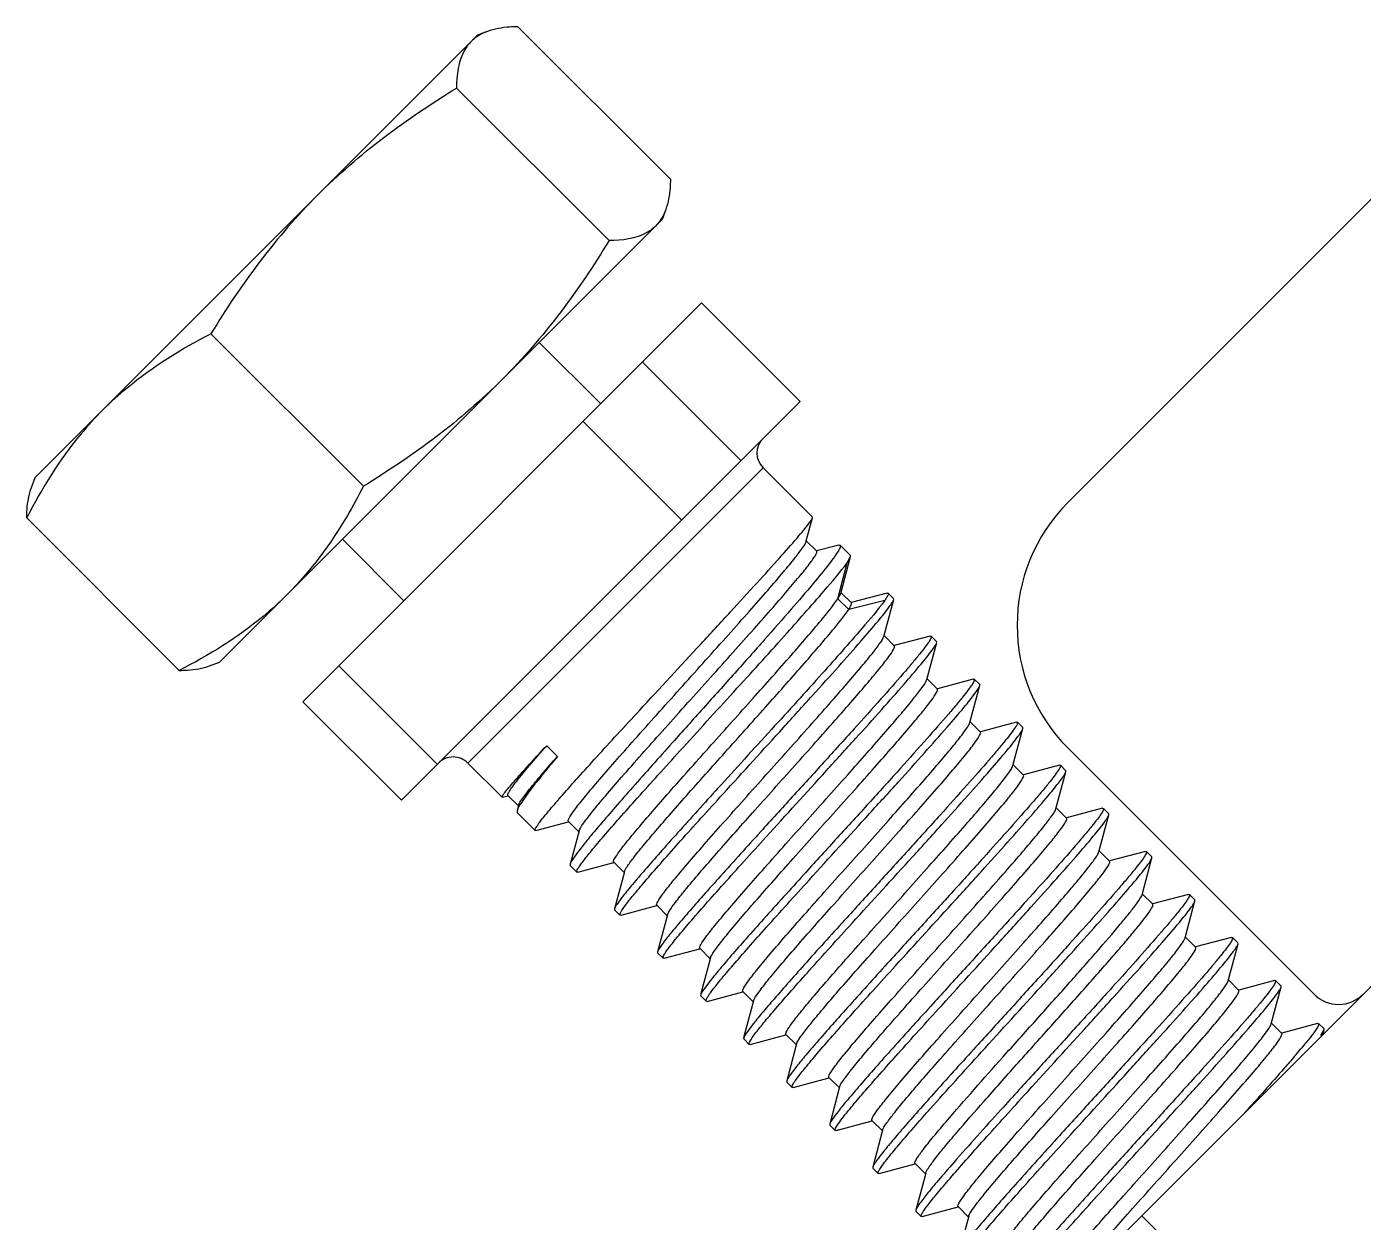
# Model space of a CAD drawing. Extents: x 4995099 to 5303443, y 4627657 to 4889583.
# Drawn here: x 5053941 to 5054544, y 4777285 to 4777825 of the extents above; entities that cross this region are included whole.
import ezdxf

# ---------------------------------------------------------------- set-up
doc = ezdxf.new("R2010")
doc.units = 0
doc.header["$LTSCALE"] = 1000
doc.header["$MEASUREMENT"] = 0
doc.layers.get('0').update_dxf_attribs({"color": 4, "linetype": 'CONTINUOUS'})

msp = doc.modelspace()

# ---------------------------------------------------------------- linework, layer by layer
at = {"linetype": 'Continuous'}
for p, q in [((5054144.46, 4777821.14), (5053944.58, 4777621.25)), ((5054144.46, 4777821.14), (5054149.01, 4777822.79)), ((5054162.6, 4777824.86), (5054231.46, 4777755.99)), ((5054134.9, 4777797.15), (5054203.76, 4777728.29)), ((5054556.18, 4777755.36), (5054411, 4777610.18)), ((5054277.72, 4777121.55), (5054908.31, 4777752.14)), ((5054229.4, 4777742.4), (5054227.75, 4777737.85)), ((5054227.74, 4777737.85), (5054027.86, 4777537.97)), ((5054065.57, 4777520.15), (5054245.56, 4777700.15)), ((5054245.56, 4777700.15), (5054289.98, 4777655.73)), ((5054024.03, 4777686.28), (5054092.89, 4777617.42)), ((5054172.22, 4777682.33), (5054199.98, 4777654.57)), ((5054218.91, 4777673.49), (5054263.33, 4777629.07)), ((5054109.99, 4777475.73), (5054289.98, 4777655.73)), ((5054192.02, 4777646.6), (5054236.43, 4777602.18)), ((5053944.58, 4777621.25), (5053942.92, 4777616.71)), ((5054140.02, 4777492.44), (5054273.27, 4777625.7)), ((5054295.57, 4777603.4), (5054273.27, 4777625.7)), ((5053940.86, 4777603.12), (5054009.72, 4777534.25)), ((5054292.81, 4777592.76), (5054295.59, 4777603.12)), ((5054295.59, 4777603.12), (5054295.57, 4777603.4)), ((5054083.39, 4777593.49), (5054111.15, 4777565.73)), ((5054292.7, 4777592.38), (5054292.81, 4777592.76)), ((5054297.52, 4777588.04), (5054292.81, 4777592.76)), ((5054307.47, 4777590.85), (5054297.48, 4777588.2)), ((5054307.47, 4777590.85), (5054308.17, 4777590.8)), ((5054312.81, 4777586.16), (5054308.17, 4777590.8)), ((5054308.36, 4777569.01), (5054312.84, 4777585.7)), ((5054311.2, 4777582.88), (5054312.84, 4777585.7)), ((5054312.84, 4777585.7), (5054312.81, 4777586.16)), ((5054307.09, 4777566.65), (5054311.2, 4777582.88)), ((5054307.09, 4777566.65), (5054308.36, 4777569.01)), ((5054311.95, 4777561.8), (5054307.09, 4777566.65)), ((5054313.18, 4777564.71), (5054308.47, 4777569.42)), ((5054329.34, 4777569.19), (5054313.13, 4777564.88)), ((5054327.79, 4777549.57), (5054332.27, 4777566.27)), ((5054329.34, 4777569.19), (5054329.81, 4777569.16)), ((5054332.24, 4777566.73), (5054329.81, 4777569.16)), ((5054332.27, 4777566.27), (5054332.24, 4777566.73)), ((5054328.21, 4777565.87), (5054311.95, 4777561.8)), ((5054327.72, 4777549.36), (5054327.79, 4777549.57)), ((5054332.61, 4777545.26), (5054327.9, 4777549.98)), ((5054348.78, 4777549.76), (5054332.56, 4777545.44)), ((5054348.78, 4777549.76), (5054349.25, 4777549.72)), ((5054351.67, 4777547.3), (5054349.25, 4777549.72)), ((5054347.22, 4777530.14), (5054351.7, 4777546.83)), ((5054351.7, 4777546.83), (5054351.67, 4777547.3)), ((5054023.32, 4777536.31), (5054027.86, 4777537.97)), ((5054081.8, 4777536.38), (5054126.21, 4777491.96)), ((5054347.01, 4777529.58), (5054347.22, 4777530.14)), ((5054352.04, 4777525.83), (5054347.33, 4777530.54)), ((5054368.22, 4777530.32), (5054351.99, 4777526.01)), ((5054368.22, 4777530.32), (5054368.68, 4777530.29)), ((5054371.1, 4777527.87), (5054368.68, 4777530.29)), ((5054366.65, 4777510.7), (5054371.14, 4777527.4)), ((5054371.14, 4777527.4), (5054371.1, 4777527.87)), ((5054065.57, 4777520.15), (5054109.99, 4777475.73)), ((5054371.47, 4777506.4), (5054366.76, 4777511.11)), ((5054387.65, 4777510.89), (5054371.43, 4777506.57)), ((5054386.09, 4777491.27), (5054390.57, 4777507.97)), ((5054387.65, 4777510.89), (5054388.11, 4777510.86)), ((5054390.54, 4777508.43), (5054388.11, 4777510.86)), ((5054390.57, 4777507.97), (5054390.54, 4777508.43)), ((5054175.61, 4777500.29), (5054180.47, 4777495.44)), ((5054411, 4777499.13), (5054522.05, 4777388.09)), ((5054155.45, 4777477.01), (5054140.02, 4777492.44)), ((5054390.91, 4777486.97), (5054386.2, 4777491.68)), ((5054407.08, 4777491.46), (5054390.86, 4777487.14)), ((5054405.52, 4777471.84), (5054410, 4777488.54)), ((5054407.08, 4777491.46), (5054407.55, 4777491.42)), ((5054409.97, 4777489), (5054407.55, 4777491.42)), ((5054410, 4777488.54), (5054409.97, 4777489)), ((5054155.64, 4777477), (5054155.45, 4777477.01)), ((5054155.64, 4777477), (5054158.13, 4777477.67)), ((5054158.09, 4777477.82), (5054162.82, 4777473.09)), ((5054162.91, 4777473.44), (5054162.27, 4777471)), ((5054162.27, 4777471), (5054162.33, 4777470.13)), ((5054170.41, 4777462.05), (5054162.33, 4777470.13)), ((5054410.34, 4777467.53), (5054405.63, 4777472.24)), ((5054426.52, 4777472.02), (5054410.29, 4777467.71)), ((5054426.52, 4777472.02), (5054426.98, 4777471.99)), ((5054429.4, 4777469.57), (5054426.98, 4777471.99)), ((5054429.44, 4777469.1), (5054429.4, 4777469.57)), ((5054170.78, 4777462.02), (5054185.44, 4777465.96)), ((5054185.39, 4777466.13), (5054190.11, 4777461.42)), ((5054424.95, 4777452.41), (5054429.44, 4777469.1)), ((5054170.78, 4777462.02), (5054170.41, 4777462.05)), ((5054190.21, 4777461.81), (5054186.21, 4777446.78)), ((5054190.21, 4777461.81), (5054190.38, 4777462.29)), ((5054429.77, 4777448.1), (5054425.06, 4777452.81)), ((5054445.95, 4777452.59), (5054429.73, 4777448.27)), ((5054445.95, 4777452.59), (5054446.41, 4777452.56)), ((5054448.84, 4777450.13), (5054446.41, 4777452.56)), ((5054186.21, 4777446.78), (5054186.26, 4777446.2)), ((5054189.26, 4777443.19), (5054186.26, 4777446.2)), ((5054189.73, 4777443.16), (5054205.92, 4777447.51)), ((5054205.87, 4777447.68), (5054210.59, 4777442.97)), ((5054444.39, 4777432.97), (5054448.87, 4777449.67)), ((5054448.87, 4777449.67), (5054448.83, 4777450.14)), ((5054210.69, 4777443.37), (5054206.24, 4777426.65)), ((5054449.21, 4777428.67), (5054444.49, 4777433.38)), ((5054209.16, 4777423.73), (5054225.35, 4777428.07)), ((5054225.31, 4777428.25), (5054230.02, 4777423.54)), ((5054465.38, 4777433.16), (5054449.16, 4777428.84)), ((5054463.82, 4777413.54), (5054468.3, 4777430.24)), ((5054465.38, 4777433.16), (5054465.84, 4777433.13)), ((5054468.27, 4777430.7), (5054465.85, 4777433.12)), ((5054468.3, 4777430.24), (5054468.27, 4777430.7)), ((5054206.24, 4777426.65), (5054206.27, 4777426.19)), ((5054208.7, 4777423.76), (5054206.27, 4777426.18)), ((5054209.16, 4777423.73), (5054208.7, 4777423.76)), ((5054230.13, 4777423.94), (5054225.67, 4777407.21)), ((5054468.64, 4777409.23), (5054463.93, 4777413.94)), ((5054484.82, 4777413.73), (5054468.59, 4777409.41)), ((5054483.25, 4777394.11), (5054487.73, 4777410.8)), ((5054484.82, 4777413.73), (5054485.28, 4777413.69)), ((5054487.7, 4777411.27), (5054485.28, 4777413.69)), ((5054487.73, 4777410.8), (5054487.7, 4777411.27)), ((5054225.67, 4777407.21), (5054225.71, 4777406.75)), ((5054228.13, 4777404.33), (5054225.71, 4777406.75)), ((5054228.6, 4777404.3), (5054228.13, 4777404.33)), ((5054228.6, 4777404.3), (5054244.79, 4777408.64)), ((5054244.74, 4777408.82), (5054249.45, 4777404.11)), ((5054249.56, 4777404.51), (5054245.11, 4777387.78)), ((5054488.07, 4777389.8), (5054483.36, 4777394.51)), ((5054504.25, 4777394.29), (5054488.03, 4777389.97)), ((5054502.69, 4777374.67), (5054507.17, 4777391.37)), ((5054504.25, 4777394.29), (5054504.71, 4777394.26)), ((5054507.13, 4777391.84), (5054504.71, 4777394.26)), ((5054245.11, 4777387.78), (5054245.14, 4777387.32)), ((5054247.56, 4777384.9), (5054245.14, 4777387.32)), ((5054248.03, 4777384.86), (5054264.22, 4777389.21)), ((5054264.17, 4777389.38), (5054268.89, 4777384.67)), ((5054268.99, 4777385.07), (5054264.54, 4777368.35)), ((5054248.03, 4777384.86), (5054247.56, 4777384.9)), ((5054507.5, 4777370.37), (5054502.79, 4777375.08)), ((5054523.68, 4777374.86), (5054507.46, 4777370.54)), ((5054523.68, 4777374.86), (5054524.14, 4777374.83)), ((5054526.57, 4777372.4), (5054524.14, 4777374.83)), ((5054264.54, 4777368.35), (5054264.57, 4777367.89)), ((5054267, 4777365.46), (5054264.57, 4777367.89)), ((5054267.46, 4777365.43), (5054283.65, 4777369.78)), ((5054283.61, 4777369.95), (5054288.32, 4777365.24)), ((5054525.17, 4777369.42), (5054526.6, 4777371.94)), ((5054526.05, 4777369.88), (5054526.6, 4777371.94)), ((5054526.6, 4777371.94), (5054526.57, 4777372.4)), ((5054267.46, 4777365.43), (5054267, 4777365.46)), ((5054288.43, 4777365.64), (5054283.97, 4777348.91)), ((5054288.43, 4777365.64), (5054288.58, 4777366.07)), ((5054283.97, 4777348.91), (5054284.01, 4777348.45)), ((5054286.9, 4777346), (5054303.09, 4777350.34)), ((5054303.04, 4777350.52), (5054307.75, 4777345.81)), ((5054286.43, 4777346.03), (5054284.01, 4777348.45)), ((5054286.9, 4777346), (5054286.43, 4777346.03)), ((5054307.86, 4777346.21), (5054303.41, 4777329.48)), ((5054306.33, 4777326.56), (5054322.52, 4777330.91)), ((5054322.47, 4777331.08), (5054327.18, 4777326.37)), ((5054303.41, 4777329.48), (5054303.44, 4777329.02)), ((5054305.86, 4777326.6), (5054303.44, 4777329.02)), ((5054306.33, 4777326.56), (5054305.86, 4777326.6)), ((5054327.29, 4777326.77), (5054322.84, 4777310.05)), ((5054322.84, 4777310.05), (5054322.87, 4777309.59)), ((5054325.3, 4777307.16), (5054322.87, 4777309.59)), ((5054325.76, 4777307.13), (5054325.3, 4777307.16)), ((5054325.76, 4777307.13), (5054341.95, 4777311.48)), ((5054341.91, 4777311.65), (5054346.62, 4777306.94)), ((5054346.72, 4777307.34), (5054342.27, 4777290.62)), ((5054342.27, 4777290.62), (5054342.31, 4777290.15)), ((5054344.73, 4777287.73), (5054342.31, 4777290.15)), ((5054345.2, 4777287.7), (5054361.39, 4777292.04)), ((5054361.34, 4777292.22), (5054366.05, 4777287.51)), ((5054345.2, 4777287.7), (5054344.73, 4777287.73)), ((5054366.16, 4777287.91), (5054361.71, 4777271.18)), ((5054533.12, 4777199.28), (5054444.29, 4777288.11))]:
    msp.add_line(p, q, dxfattribs=at)
for centre, radius, start, end in [((5054279.94, 4777632.36), 9.42, 135.00001, 224.99999), ((5054466.53, 4777554.66), 78.52, 135.00001, 224.99999), ((5054133.36, 4777485.78), 9.42, 44.99999, 135.00001), ((5054533.15, 4777399.19), 15.7, 224.99999, 315.00001), ((5054192.82, 4777633.95), 421.55, 319.47957, 320.06742)]:
    msp.add_arc(centre, radius, start, end, dxfattribs=at)
for points, knots in [([(5054148.89, 4777822.75), (5054148.18, 4777822.49), (5054145.51, 4777821.39), (5054143.05, 4777819.73), (5054141.54, 4777818.22)], [0, 0, 0, 0, 0.261173, 1, 1, 1, 1]), ([(5054162.6, 4777824.86), (5054161.34, 4777824.84), (5054156.72, 4777824.65), (5054152.07, 4777823.9), (5054148.89, 4777822.75)], [0, 0, 0, 0, 0.270862, 1, 1, 1, 1]), ([(5054141.54, 4777818.22), (5054140.36, 4777817.04), (5054135.85, 4777810.92), (5054134.98, 4777802.97), (5054134.9, 4777797.15)], [0, 0, 0, 0, 0.22235, 1, 1, 1, 1]), ([(5054231.46, 4777755.99), (5054231.45, 4777754.74), (5054231.26, 4777750.11), (5054230.51, 4777745.46), (5054229.36, 4777742.28)], [0, 0, 0, 0, 0.270862, 1, 1, 1, 1]), ([(5054229.36, 4777742.28), (5054229.1, 4777741.57), (5054228, 4777738.9), (5054226.33, 4777736.44), (5054224.82, 4777734.93)], [0, 0, 0, 0, 0.261173, 1, 1, 1, 1]), ([(5054224.82, 4777734.93), (5054223.65, 4777733.75), (5054217.53, 4777729.24), (5054209.58, 4777728.37), (5054203.76, 4777728.29)], [0, 0, 0, 0, 0.22235, 1, 1, 1, 1]), ([(5053975.23, 4777651.91), (5053978.73, 4777655.41), (5053993.51, 4777668.85), (5054010.67, 4777679.46), (5054024.03, 4777686.28)], [0, 0, 0, 0, 0.248254, 1, 1, 1, 1]), ([(5053975.23, 4777651.91), (5053971.73, 4777648.41), (5053958.29, 4777633.63), (5053947.68, 4777616.47), (5053940.86, 4777603.12)], [0, 0, 0, 0, 0.248254, 1, 1, 1, 1]), ([(5053940.86, 4777603.12), (5053940.88, 4777604.37), (5053941.06, 4777608.99), (5053941.81, 4777613.65), (5053942.97, 4777616.82)], [0, 0, 0, 0, 0.270862, 1, 1, 1, 1]), ([(5054092.89, 4777617.42), (5054090.6, 4777612.93), (5054081.07, 4777595.42), (5054069.05, 4777579.16), (5054058.52, 4777568.62)], [0, 0, 0, 0, 0.25305, 1, 1, 1, 1]), ([(5054217.49, 4777516.24), (5054226.74, 4777526.26), (5054240.47, 4777541.07), (5054258.2, 4777560.27), (5054270.07, 4777573.21), (5054280.09, 4777584.29), (5054287.05, 4777592.14), (5054291.28, 4777597.15), (5054293.44, 4777599.8), (5054294.8, 4777601.68), (5054295.48, 4777602.71), (5054295.59, 4777603.12)], [0, 0, 0, 0, 0.350119, 0.518183, 0.670792, 0.80069, 0.901712, 0.939847, 0.96911, 0.98919, 1, 1, 1, 1]), ([(5054185.39, 4777466.13), (5054185.26, 4777466.27), (5054185.4, 4777466.99), (5054185.97, 4777468.01), (5054187.03, 4777469.69), (5054189.39, 4777472.89), (5054193.58, 4777478.11), (5054199.92, 4777485.58), (5054207.77, 4777494.59), (5054216.81, 4777504.8), (5054226.69, 4777515.85), (5054240.43, 4777531.14), (5054254.01, 4777546.22), (5054266.84, 4777560.63), (5054275.13, 4777570.05), (5054282.01, 4777578.09), (5054287.34, 4777584.46), (5054290.69, 4777588.99), (5054292.44, 4777591.42), (5054292.7, 4777592.38)], [0, 0, 0, 0, 0.003459, 0.010831, 0.022552, 0.038611, 0.0832, 0.143022, 0.215863, 0.299017, 0.389412, 0.483732, 0.670424, 0.756089, 0.83251, 0.897021, 0.947417, 0.982048, 1, 1, 1, 1]), ([(5054308.17, 4777590.8), (5054308.37, 4777590.6), (5054308.06, 4777589.49), (5054307.17, 4777587.96), (5054305.43, 4777585.36), (5054301.69, 4777580.43), (5054295.13, 4777572.44), (5054285.38, 4777561.09), (5054273.56, 4777547.66), (5054260.32, 4777532.82), (5054246.38, 4777517.28), (5054236.93, 4777506.76), (5054232.23, 4777501.5)], [0, 0, 0, 0, 0.00729, 0.023491, 0.049387, 0.084832, 0.182679, 0.312272, 0.467071, 0.639216, 0.819925, 1, 1, 1, 1]), ([(5054190.38, 4777462.29), (5054190.89, 4777463.42), (5054192.9, 4777466.22), (5054196.82, 4777471.29), (5054202.57, 4777478.14), (5054212.98, 4777490.2), (5054228.4, 4777507.51), (5054244.81, 4777525.73), (5054258.3, 4777540.75), (5054267.85, 4777551.43), (5054276.5, 4777561.21), (5054283.94, 4777569.78), (5054289.9, 4777576.84), (5054293.82, 4777581.73), (5054296.02, 4777584.73), (5054297, 4777586.29), (5054297.52, 4777587.24), (5054297.65, 4777587.91), (5054297.52, 4777588.04)], [0, 0, 0, 0, 0.022597, 0.061854, 0.116478, 0.184513, 0.350625, 0.536644, 0.628982, 0.71656, 0.796358, 0.86566, 0.922145, 0.963971, 0.978972, 0.989897, 0.996763, 1, 1, 1, 1]), ([(5054235.79, 4777497.94), (5054243.88, 4777506.84), (5054259.64, 4777524.12), (5054281.5, 4777548.12), (5054298.58, 4777567.48), (5054308.07, 4777578.45), (5054311.2, 4777582.88)], [0, 0, 0, 0, 0.317573, 0.617842, 0.85691, 1, 1, 1, 1]), ([(5054058.52, 4777568.62), (5054055.02, 4777565.12), (5054040.24, 4777551.68), (5054023.08, 4777541.07), (5054009.72, 4777534.25)], [0, 0, 0, 0, 0.248254, 1, 1, 1, 1]), ([(5054205.87, 4777447.68), (5054205.76, 4777447.8), (5054205.83, 4777448.41), (5054206.62, 4777449.93), (5054208.77, 4777453.06), (5054212.56, 4777457.84), (5054217.87, 4777464.23), (5054224.51, 4777471.94), (5054232.26, 4777480.78), (5054240.85, 4777490.45), (5054253.12, 4777504.19), (5054268.3, 4777521.13), (5054284.94, 4777539.78), (5054297.76, 4777554.71), (5054304.81, 4777563.19), (5054307.09, 4777566.65)], [0, 0, 0, 0, 0.003229, 0.009818, 0.034461, 0.074131, 0.127679, 0.193435, 0.269313, 0.352894, 0.44151, 0.62244, 0.789143, 0.920497, 1, 1, 1, 1]), ([(5054255.22, 4777478.5), (5054264.31, 4777488.5), (5054277.8, 4777503.27), (5054295.22, 4777522.46), (5054306.91, 4777535.45), (5054316.82, 4777546.63), (5054324.43, 4777555.54), (5054329.2, 4777561.36), (5054331.46, 4777564.65), (5054332.14, 4777565.8), (5054332.27, 4777566.27)], [0, 0, 0, 0, 0.346732, 0.513455, 0.665275, 0.795127, 0.896989, 0.966206, 0.987594, 1, 1, 1, 1]), ([(5054329.81, 4777569.16), (5054330.06, 4777568.91), (5054329.24, 4777567.43), (5054328.72, 4777566.59), (5054328.21, 4777565.87)], [0, 0, 0, 0, 0.284271, 1, 1, 1, 1]), ([(5054210.69, 4777443.37), (5054210.92, 4777444.21), (5054212.34, 4777446.31), (5054215.13, 4777450.17), (5054219.52, 4777455.53), (5054225.2, 4777462.26), (5054232.06, 4777470.17), (5054242.86, 4777482.42), (5054257.46, 4777498.75), (5054274.96, 4777518.28), (5054290.87, 4777536.15), (5054303.07, 4777550.4), (5054309.77, 4777558.49), (5054311.95, 4777561.8)], [0, 0, 0, 0, 0.016663, 0.047692, 0.09239, 0.149487, 0.2173, 0.293813, 0.463619, 0.63876, 0.798451, 0.923769, 1, 1, 1, 1]), ([(5054328.21, 4777565.87), (5054325.08, 4777561.44), (5054315.59, 4777550.47), (5054298.51, 4777531.11), (5054276.65, 4777507.11), (5054260.89, 4777489.83), (5054252.8, 4777480.93)], [0, 0, 0, 0, 0.14309, 0.382158, 0.682427, 1, 1, 1, 1]), ([(5054311.95, 4777561.8), (5054312.37, 4777562.43), (5054312.84, 4777563.18), (5054313.4, 4777564.48), (5054313.18, 4777564.71)], [0, 0, 0, 0, 0.705651, 1, 1, 1, 1]), ([(5054225.31, 4777428.25), (5054225.18, 4777428.38), (5054225.29, 4777429.05), (5054226.18, 4777430.7), (5054228.59, 4777434.14), (5054232.79, 4777439.39), (5054238.66, 4777446.4), (5054245.95, 4777454.81), (5054254.39, 4777464.4), (5054263.67, 4777474.82), (5054276.67, 4777489.35), (5054289.6, 4777503.78), (5054301.92, 4777517.66), (5054309.97, 4777526.84), (5054316.75, 4777534.76), (5054322.06, 4777541.14), (5054325.56, 4777545.79), (5054327.35, 4777548.34), (5054327.72, 4777549.36)], [0, 0, 0, 0, 0.003422, 0.010566, 0.037398, 0.080541, 0.138586, 0.209513, 0.290822, 0.379637, 0.472809, 0.658962, 0.745341, 0.823107, 0.88951, 0.942219, 0.979421, 1, 1, 1, 1]), ([(5054349.25, 4777549.72), (5054349.43, 4777549.54), (5054348.98, 4777548.47), (5054348.1, 4777547.05), (5054346.26, 4777544.51), (5054343.72, 4777541.32), (5054340.38, 4777537.29), (5054334.6, 4777530.53), (5054325.86, 4777520.61), (5054313.91, 4777507.31), (5054300.55, 4777492.59), (5054286.49, 4777477.16), (5054276.98, 4777466.71), (5054272.23, 4777461.49)], [0, 0, 0, 0, 0.006655, 0.022604, 0.048376, 0.083764, 0.128363, 0.181623, 0.311335, 0.466328, 0.638709, 0.819671, 1, 1, 1, 1]), ([(5054231, 4777425.69), (5054231.82, 4777427.02), (5054234.16, 4777430.17), (5054240.83, 4777438.47), (5054252.5, 4777451.93), (5054269.09, 4777470.62), (5054284.41, 4777487.7), (5054296.86, 4777501.63), (5054305.61, 4777511.47), (5054313.51, 4777520.48), (5054320.3, 4777528.35), (5054325.74, 4777534.88), (5054329.62, 4777539.77), (5054331.83, 4777542.97), (5054332.64, 4777544.52), (5054332.73, 4777545.14), (5054332.61, 4777545.26)], [0, 0, 0, 0, 0.029846, 0.074702, 0.203394, 0.369574, 0.551671, 0.641288, 0.726015, 0.803077, 0.869958, 0.924482, 0.964905, 0.990021, 0.99673, 1, 1, 1, 1]), ([(5054274.66, 4777459.07), (5054283.74, 4777469.07), (5054297.23, 4777483.84), (5054314.66, 4777503.03), (5054326.34, 4777516.01), (5054336.25, 4777527.2), (5054343.86, 4777536.1), (5054348.63, 4777541.92), (5054350.9, 4777545.21), (5054351.58, 4777546.37), (5054351.7, 4777546.83)], [0, 0, 0, 0, 0.346732, 0.513452, 0.665274, 0.79513, 0.896993, 0.966207, 0.987594, 1, 1, 1, 1]), ([(5054009.72, 4777534.25), (5054010.98, 4777534.27), (5054015.6, 4777534.46), (5054020.26, 4777535.2), (5054023.43, 4777536.36)], [0, 0, 0, 0, 0.270862, 1, 1, 1, 1]), ([(5054368.68, 4777530.29), (5054368.86, 4777530.11), (5054368.42, 4777529.04), (5054367.53, 4777527.62), (5054365.69, 4777525.08), (5054363.15, 4777521.88), (5054359.81, 4777517.86), (5054354.04, 4777511.1), (5054345.29, 4777501.18), (5054333.35, 4777487.88), (5054319.99, 4777473.15), (5054305.93, 4777457.73), (5054296.41, 4777447.28), (5054291.67, 4777442.06)], [0, 0, 0, 0, 0.006651, 0.022595, 0.048362, 0.083745, 0.12834, 0.1816, 0.311315, 0.466314, 0.638697, 0.819663, 1, 1, 1, 1]), ([(5054244.74, 4777408.82), (5054244.61, 4777408.94), (5054244.72, 4777409.6), (5054245.58, 4777411.22), (5054247.94, 4777414.6), (5054252.05, 4777419.74), (5054257.8, 4777426.62), (5054264.95, 4777434.88), (5054273.25, 4777444.31), (5054282.38, 4777454.57), (5054295.23, 4777468.95), (5054310.82, 4777486.34), (5054325.46, 4777502.84), (5054335.33, 4777514.32), (5054340.8, 4777520.87), (5054344.57, 4777525.75), (5054346.49, 4777528.47), (5054347.01, 4777529.58)], [0, 0, 0, 0, 0.003379, 0.010396, 0.036736, 0.079099, 0.136135, 0.205904, 0.286001, 0.373651, 0.465813, 0.650831, 0.815583, 0.883085, 0.937444, 0.976819, 1, 1, 1, 1]), ([(5054250.13, 4777405.76), (5054250.85, 4777407), (5054253.03, 4777410), (5054259.45, 4777418.08), (5054270.97, 4777431.4), (5054287.54, 4777450.09), (5054302.97, 4777467.29), (5054315.58, 4777481.39), (5054324.47, 4777491.4), (5054332.53, 4777500.56), (5054339.45, 4777508.58), (5054345.01, 4777515.25), (5054348.97, 4777520.23), (5054351.24, 4777523.5), (5054352.07, 4777525.07), (5054352.16, 4777525.71), (5054352.04, 4777525.83)], [0, 0, 0, 0, 0.027356, 0.070178, 0.196347, 0.362014, 0.545205, 0.635768, 0.721577, 0.799762, 0.86771, 0.923162, 0.964301, 0.989868, 0.99669, 1, 1, 1, 1]), ([(5054294.09, 4777439.64), (5054303.17, 4777449.64), (5054316.66, 4777464.41), (5054334.09, 4777483.6), (5054345.77, 4777496.58), (5054355.69, 4777507.77), (5054363.3, 4777516.67), (5054368.06, 4777522.49), (5054370.33, 4777525.78), (5054371.01, 4777526.93), (5054371.14, 4777527.4)], [0, 0, 0, 0, 0.346742, 0.513465, 0.665282, 0.795135, 0.896996, 0.966208, 0.987595, 1, 1, 1, 1]), ([(5054170.41, 4777462.05), (5054170.31, 4777462.15), (5054170.47, 4777462.75), (5054170.96, 4777463.57), (5054171.9, 4777464.97), (5054173.96, 4777467.66), (5054177.62, 4777472.1), (5054183.2, 4777478.53), (5054190.22, 4777486.41), (5054198.45, 4777495.51), (5054207.68, 4777505.59), (5054214.14, 4777512.61), (5054217.49, 4777516.24)], [0, 0, 0, 0, 0.006349, 0.020563, 0.043389, 0.074837, 0.162857, 0.282397, 0.430243, 0.602357, 0.794039, 1, 1, 1, 1]), ([(5054264.17, 4777389.38), (5054264.05, 4777389.51), (5054264.15, 4777390.15), (5054264.99, 4777391.75), (5054267.29, 4777395.05), (5054271.31, 4777400.1), (5054276.95, 4777406.85), (5054283.96, 4777414.96), (5054292.11, 4777424.23), (5054301.09, 4777434.34), (5054313.8, 4777448.54), (5054329.29, 4777465.82), (5054343.91, 4777482.29), (5054353.89, 4777493.86), (5054359.51, 4777500.56), (5054363.52, 4777505.66), (5054365.6, 4777508.55), (5054366.24, 4777509.75)], [0, 0, 0, 0, 0.003336, 0.010233, 0.036096, 0.077704, 0.133763, 0.202409, 0.281328, 0.367844, 0.459022, 0.642919, 0.808241, 0.876802, 0.932761, 0.974256, 1, 1, 1, 1]), ([(5054269.33, 4777385.88), (5054269.92, 4777387.05), (5054271.95, 4777389.88), (5054275.87, 4777394.9), (5054281.44, 4777401.55), (5054291.38, 4777413.08), (5054306.01, 4777429.57), (5054321.54, 4777446.89), (5054334.3, 4777461.16), (5054343.33, 4777471.32), (5054351.53, 4777480.64), (5054358.59, 4777488.81), (5054364.27, 4777495.6), (5054368.33, 4777500.69), (5054370.65, 4777504.02), (5054371.5, 4777505.62), (5054371.6, 4777506.27), (5054371.47, 4777506.4)], [0, 0, 0, 0, 0.024821, 0.065556, 0.120941, 0.189123, 0.354243, 0.538544, 0.630075, 0.716999, 0.796339, 0.865388, 0.921797, 0.963675, 0.989709, 0.996648, 1, 1, 1, 1]), ([(5054388.11, 4777510.86), (5054388.3, 4777510.67), (5054387.85, 4777509.61), (5054386.96, 4777508.18), (5054385.12, 4777505.64), (5054382.58, 4777502.45), (5054379.24, 4777498.42), (5054373.46, 4777491.66), (5054364.72, 4777481.74), (5054352.78, 4777468.44), (5054339.42, 4777453.72), (5054325.36, 4777438.29), (5054315.84, 4777427.85), (5054311.1, 4777422.63)], [0, 0, 0, 0, 0.006667, 0.022629, 0.048411, 0.083806, 0.128409, 0.181673, 0.311386, 0.466369, 0.638735, 0.819685, 1, 1, 1, 1]), ([(5054313.52, 4777420.2), (5054322.61, 4777430.2), (5054336.1, 4777444.97), (5054353.52, 4777464.16), (5054365.2, 4777477.15), (5054375.12, 4777488.33), (5054382.73, 4777497.24), (5054387.5, 4777503.06), (5054389.76, 4777506.35), (5054390.44, 4777507.5), (5054390.57, 4777507.97)], [0, 0, 0, 0, 0.346729, 0.513452, 0.665273, 0.795127, 0.896989, 0.966206, 0.987594, 1, 1, 1, 1]), ([(5054155.45, 4777477.01), (5054155.31, 4777477.15), (5054155.89, 4777477.96), (5054156.58, 4777479.05), (5054158.29, 4777481.1), (5054160.51, 4777483.71), (5054163.44, 4777487.02), (5054168.52, 4777492.63), (5054172.66, 4777497.12), (5054175.61, 4777500.29)], [0, 0, 0, 0, 0.018878, 0.068916, 0.150826, 0.263937, 0.407062, 0.578714, 1, 1, 1, 1]), ([(5054158.09, 4777477.82), (5054157.94, 4777477.97), (5054158.21, 4777478.83), (5054158.9, 4777479.99), (5054160.28, 4777481.99), (5054163.22, 4777485.8), (5054168.4, 4777492.02), (5054172.97, 4777497.29), (5054175.61, 4777500.29)], [0, 0, 0, 0, 0.022497, 0.073733, 0.155945, 0.268763, 0.581618, 1, 1, 1, 1]), ([(5054232.23, 4777501.5), (5054226.26, 4777494.83), (5054217.68, 4777485.22), (5054206.9, 4777472.94), (5054200.19, 4777465.17), (5054194.69, 4777458.6), (5054190.48, 4777453.39), (5054187.79, 4777449.65), (5054186.43, 4777447.59), (5054186.21, 4777446.78)], [0, 0, 0, 0, 0.375078, 0.540028, 0.684568, 0.805261, 0.899295, 0.964563, 1, 1, 1, 1]), ([(5054180.47, 4777495.44), (5054178.01, 4777492.49), (5054173.65, 4777487.2), (5054168.03, 4777480.14), (5054164.4, 4777475), (5054162.57, 4777472.14), (5054162.27, 4777471)], [0, 0, 0, 0, 0.376713, 0.674345, 0.883812, 1, 1, 1, 1]), ([(5054162.91, 4777473.44), (5054163.17, 4777474.39), (5054164.97, 4777476.82), (5054168.38, 4777481.38), (5054173.84, 4777487.82), (5054178.07, 4777492.7), (5054180.47, 4777495.44)], [0, 0, 0, 0, 0.105343, 0.311665, 0.613119, 1, 1, 1, 1]), ([(5054189.26, 4777443.2), (5054189.15, 4777443.31), (5054189.27, 4777443.92), (5054189.75, 4777444.79), (5054190.66, 4777446.22), (5054192.67, 4777448.96), (5054196.28, 4777453.44), (5054201.8, 4777459.94), (5054208.75, 4777467.89), (5054216.91, 4777477.06), (5054226.06, 4777487.21), (5054232.47, 4777494.28), (5054235.79, 4777497.94)], [0, 0, 0, 0, 0.006771, 0.021181, 0.04412, 0.075632, 0.16369, 0.283183, 0.430908, 0.602844, 0.794296, 1, 1, 1, 1]), ([(5054283.61, 4777369.95), (5054283.49, 4777370.07), (5054283.57, 4777370.71), (5054284.4, 4777372.27), (5054286.64, 4777375.51), (5054290.58, 4777380.46), (5054296.09, 4777387.08), (5054302.97, 4777395.04), (5054310.97, 4777404.15), (5054319.81, 4777414.1), (5054332.36, 4777428.14), (5054347.75, 4777445.3), (5054364.33, 4777463.99), (5054375.91, 4777477.36), (5054382.42, 4777485.52), (5054384.66, 4777488.58), (5054385.41, 4777489.85)], [0, 0, 0, 0, 0.003295, 0.010076, 0.035478, 0.076355, 0.131468, 0.199026, 0.276801, 0.362215, 0.452433, 0.635226, 0.801083, 0.928174, 0.971737, 1, 1, 1, 1]), ([(5054407.55, 4777491.42), (5054407.73, 4777491.24), (5054407.28, 4777490.17), (5054406.4, 4777488.76), (5054404.56, 4777486.22), (5054402.02, 4777483.02), (5054398.68, 4777478.99), (5054392.9, 4777472.23), (5054384.16, 4777462.31), (5054372.21, 4777449.01), (5054358.85, 4777434.29), (5054344.79, 4777418.86), (5054335.28, 4777408.41), (5054330.53, 4777403.19)], [0, 0, 0, 0, 0.006649, 0.022593, 0.04836, 0.083744, 0.12834, 0.181598, 0.311311, 0.466309, 0.638695, 0.819663, 1, 1, 1, 1]), ([(5054332.96, 4777400.77), (5054342.04, 4777410.77), (5054355.53, 4777425.54), (5054372.96, 4777444.73), (5054384.64, 4777457.71), (5054394.55, 4777468.9), (5054402.16, 4777477.8), (5054406.93, 4777483.63), (5054409.2, 4777486.91), (5054409.88, 4777488.07), (5054410, 4777488.54)], [0, 0, 0, 0, 0.346736, 0.513457, 0.665278, 0.795134, 0.896995, 0.966207, 0.987595, 1, 1, 1, 1]), ([(5054385.41, 4777489.85), (5054385.5, 4777490), (5054385.75, 4777490.45), (5054385.99, 4777490.92), (5054386.09, 4777491.27)], [0, 0, 0, 0, 0.314049, 1, 1, 1, 1]), ([(5054288.58, 4777366.07), (5054289.04, 4777367.15), (5054290.92, 4777369.8), (5054294.59, 4777374.6), (5054300, 4777381.09), (5054309.83, 4777392.54), (5054324.48, 4777409.05), (5054340.1, 4777426.48), (5054353.01, 4777440.92), (5054362.19, 4777451.24), (5054370.54, 4777460.72), (5054377.74, 4777469.04), (5054383.54, 4777475.96), (5054387.68, 4777481.15), (5054390.05, 4777484.54), (5054390.93, 4777486.17), (5054391.03, 4777486.84), (5054390.91, 4777486.97)], [0, 0, 0, 0, 0.022244, 0.060839, 0.114606, 0.181715, 0.346252, 0.531679, 0.624204, 0.712272, 0.792803, 0.862987, 0.920385, 0.963027, 0.989543, 0.996606, 1, 1, 1, 1]), ([(5054252.8, 4777480.93), (5054246.74, 4777474.26), (5054238.04, 4777464.65), (5054227.11, 4777452.4), (5054220.31, 4777444.67), (5054214.75, 4777438.16), (5054210.5, 4777433.03), (5054207.82, 4777429.39), (5054206.45, 4777427.42), (5054206.24, 4777426.65)], [0, 0, 0, 0, 0.377471, 0.543197, 0.688119, 0.808734, 0.902176, 0.966298, 1, 1, 1, 1]), ([(5054208.7, 4777423.76), (5054208.58, 4777423.88), (5054208.7, 4777424.49), (5054209.53, 4777425.98), (5054211.78, 4777429.14), (5054215.7, 4777433.98), (5054221.23, 4777440.51), (5054228.17, 4777448.45), (5054236.34, 4777457.62), (5054245.49, 4777467.78), (5054251.9, 4777474.85), (5054255.22, 4777478.5)], [0, 0, 0, 0, 0.006752, 0.02114, 0.075534, 0.163574, 0.283062, 0.430797, 0.602759, 0.794252, 1, 1, 1, 1]), ([(5054303.04, 4777350.52), (5054302.91, 4777350.65), (5054303.03, 4777351.33), (5054303.93, 4777353), (5054306.38, 4777356.49), (5054310.64, 4777361.81), (5054316.6, 4777368.91), (5054323.99, 4777377.43), (5054332.54, 4777387.13), (5054341.91, 4777397.66), (5054355.02, 4777412.3), (5054368.02, 4777426.81), (5054380.36, 4777440.73), (5054388.37, 4777449.88), (5054395.06, 4777457.73), (5054400.26, 4777463.98), (5054403.55, 4777468.46), (5054405.26, 4777470.88), (5054405.52, 4777471.84)], [0, 0, 0, 0, 0.003453, 0.010691, 0.037881, 0.081592, 0.14037, 0.212138, 0.294327, 0.383985, 0.477885, 0.664852, 0.751185, 0.82854, 0.894141, 0.945651, 0.981282, 1, 1, 1, 1]), ([(5054426.98, 4777471.99), (5054427.16, 4777471.81), (5054426.72, 4777470.74), (5054425.83, 4777469.32), (5054423.99, 4777466.78), (5054421.45, 4777463.58), (5054418.11, 4777459.56), (5054412.33, 4777452.8), (5054403.59, 4777442.88), (5054391.65, 4777429.58), (5054378.29, 4777414.85), (5054364.23, 4777399.43), (5054354.71, 4777388.98), (5054349.97, 4777383.76)], [0, 0, 0, 0, 0.006656, 0.022605, 0.048376, 0.083762, 0.128359, 0.181619, 0.311334, 0.466329, 0.638707, 0.819669, 1, 1, 1, 1]), ([(5054307.86, 4777346.21), (5054308.11, 4777347.17), (5054309.82, 4777349.58), (5054313.11, 4777354.06), (5054318.31, 4777360.31), (5054324.99, 4777368.15), (5054333.01, 4777377.31), (5054345.34, 4777391.23), (5054358.35, 4777405.73), (5054371.46, 4777420.38), (5054380.84, 4777430.91), (5054389.38, 4777440.61), (5054396.77, 4777449.14), (5054402.73, 4777456.24), (5054407, 4777461.56), (5054409.45, 4777465.05), (5054410.35, 4777466.72), (5054410.47, 4777467.4), (5054410.34, 4777467.53)], [0, 0, 0, 0, 0.01868, 0.054278, 0.105764, 0.171349, 0.248696, 0.335028, 0.522011, 0.615926, 0.705601, 0.787809, 0.859594, 0.918387, 0.96211, 0.989307, 0.996546, 1, 1, 1, 1]), ([(5054352.39, 4777381.34), (5054361.47, 4777391.34), (5054374.96, 4777406.11), (5054392.39, 4777425.3), (5054404.07, 4777438.28), (5054413.98, 4777449.47), (5054421.6, 4777458.37), (5054426.36, 4777464.19), (5054428.63, 4777467.48), (5054429.31, 4777468.64), (5054429.44, 4777469.1)], [0, 0, 0, 0, 0.346741, 0.513465, 0.665282, 0.795133, 0.896994, 0.966208, 0.987595, 1, 1, 1, 1]), ([(5054272.23, 4777461.49), (5054266.17, 4777454.83), (5054257.47, 4777445.22), (5054246.54, 4777432.97), (5054239.74, 4777425.23), (5054234.19, 4777418.73), (5054229.93, 4777413.6), (5054227.26, 4777409.96), (5054225.88, 4777407.99), (5054225.67, 4777407.21)], [0, 0, 0, 0, 0.377475, 0.543201, 0.68812, 0.808733, 0.902175, 0.966298, 1, 1, 1, 1]), ([(5054228.13, 4777404.33), (5054228.02, 4777404.44), (5054228.14, 4777405.06), (5054228.61, 4777405.92), (5054229.52, 4777407.35), (5054231.54, 4777410.09), (5054235.15, 4777414.58), (5054240.67, 4777421.08), (5054247.61, 4777429.02), (5054255.78, 4777438.19), (5054264.92, 4777448.35), (5054271.33, 4777455.41), (5054274.66, 4777459.07)], [0, 0, 0, 0, 0.006766, 0.021171, 0.044105, 0.075616, 0.163673, 0.283167, 0.430893, 0.602828, 0.794287, 1, 1, 1, 1]), ([(5054322.47, 4777331.08), (5054322.34, 4777331.21), (5054322.46, 4777331.9), (5054323.36, 4777333.56), (5054325.82, 4777337.05), (5054330.08, 4777342.37), (5054336.04, 4777349.48), (5054343.42, 4777358), (5054351.97, 4777367.69), (5054361.34, 4777378.22), (5054374.45, 4777392.87), (5054387.45, 4777407.38), (5054399.79, 4777421.29), (5054407.81, 4777430.45), (5054414.49, 4777438.29), (5054419.69, 4777444.55), (5054422.98, 4777449.03), (5054424.7, 4777451.45), (5054424.95, 4777452.41)], [0, 0, 0, 0, 0.003453, 0.010691, 0.03788, 0.081592, 0.14037, 0.212137, 0.294327, 0.383985, 0.477885, 0.664852, 0.751185, 0.82854, 0.894141, 0.945652, 0.981282, 1, 1, 1, 1]), ([(5054446.41, 4777452.56), (5054446.6, 4777452.37), (5054446.15, 4777451.31), (5054445.26, 4777449.89), (5054443.42, 4777447.35), (5054440.88, 4777444.15), (5054437.54, 4777440.12), (5054431.76, 4777433.36), (5054423.02, 4777423.44), (5054411.08, 4777410.14), (5054397.72, 4777395.42), (5054383.66, 4777379.99), (5054374.14, 4777369.55), (5054369.4, 4777364.33)], [0, 0, 0, 0, 0.006666, 0.022627, 0.048408, 0.083802, 0.128406, 0.181669, 0.311381, 0.466364, 0.638732, 0.819683, 1, 1, 1, 1]), ([(5054327.29, 4777326.77), (5054327.55, 4777327.73), (5054329.26, 4777330.15), (5054332.55, 4777334.63), (5054337.74, 4777340.88), (5054344.42, 4777348.72), (5054352.44, 4777357.87), (5054364.78, 4777371.79), (5054377.78, 4777386.3), (5054390.89, 4777400.95), (5054400.27, 4777411.48), (5054408.82, 4777421.18), (5054416.2, 4777429.7), (5054422.17, 4777436.81), (5054426.43, 4777442.13), (5054428.88, 4777445.62), (5054429.79, 4777447.29), (5054429.9, 4777447.97), (5054429.77, 4777448.1)], [0, 0, 0, 0, 0.01868, 0.054279, 0.105765, 0.171349, 0.248696, 0.335028, 0.522011, 0.615926, 0.705601, 0.787809, 0.859593, 0.918386, 0.962109, 0.989307, 0.996546, 1, 1, 1, 1]), ([(5054371.82, 4777361.91), (5054380.91, 4777371.9), (5054394.4, 4777386.67), (5054411.82, 4777405.86), (5054423.5, 4777418.85), (5054433.42, 4777430.04), (5054441.03, 4777438.94), (5054445.8, 4777444.76), (5054448.06, 4777448.05), (5054448.74, 4777449.2), (5054448.87, 4777449.67)], [0, 0, 0, 0, 0.346729, 0.51345, 0.665272, 0.795127, 0.896989, 0.966206, 0.987594, 1, 1, 1, 1]), ([(5054189.73, 4777443.16), (5054189.64, 4777443.14), (5054189.48, 4777443.1), (5054189.31, 4777443.15), (5054189.26, 4777443.2)], [0, 0, 0, 0, 0.601135, 1, 1, 1, 1]), ([(5054291.67, 4777442.06), (5054285.61, 4777435.39), (5054276.9, 4777425.79), (5054265.97, 4777413.53), (5054259.18, 4777405.8), (5054253.62, 4777399.29), (5054249.36, 4777394.17), (5054246.69, 4777390.52), (5054245.31, 4777388.56), (5054245.11, 4777387.78)], [0, 0, 0, 0, 0.377469, 0.54319, 0.688109, 0.808726, 0.902172, 0.966298, 1, 1, 1, 1]), ([(5054247.56, 4777384.9), (5054247.45, 4777385.01), (5054247.57, 4777385.62), (5054248.05, 4777386.49), (5054248.95, 4777387.92), (5054250.97, 4777390.66), (5054254.58, 4777395.14), (5054260.1, 4777401.64), (5054267.04, 4777409.59), (5054275.21, 4777418.76), (5054284.36, 4777428.91), (5054290.77, 4777435.98), (5054294.09, 4777439.64)], [0, 0, 0, 0, 0.006767, 0.021173, 0.044108, 0.075618, 0.163672, 0.283161, 0.430888, 0.602828, 0.79429, 1, 1, 1, 1]), ([(5054355.89, 4777330.49), (5054364.3, 4777340.33), (5054377.86, 4777355.54), (5054396.33, 4777376.16), (5054410.56, 4777392.06), (5054423.32, 4777406.5), (5054432.51, 4777417.13), (5054438.28, 4777424.15), (5054441.3, 4777427.98), (5054443.25, 4777430.78), (5054444.22, 4777432.34), (5054444.39, 4777432.97)], [0, 0, 0, 0, 0.286554, 0.451144, 0.612857, 0.758908, 0.877771, 0.923988, 0.960141, 0.985576, 1, 1, 1, 1]), ([(5054360.75, 4777325.63), (5054364.81, 4777330.38), (5054373.74, 4777340.58), (5054387.93, 4777356.51), (5054403.02, 4777373.35), (5054417.66, 4777389.73), (5054428.93, 4777402.51), (5054436.69, 4777411.52), (5054441.3, 4777417.03), (5054444.86, 4777421.44), (5054447.51, 4777424.98), (5054448.74, 4777426.93), (5054449.46, 4777428.41), (5054449.2, 4777428.67)], [0, 0, 0, 0, 0.137738, 0.299104, 0.470269, 0.636529, 0.783614, 0.845932, 0.898929, 0.941483, 0.972724, 0.99211, 1, 1, 1, 1]), ([(5054465.84, 4777433.13), (5054466.03, 4777432.94), (5054465.58, 4777431.87), (5054464.7, 4777430.46), (5054462.86, 4777427.92), (5054460.32, 4777424.72), (5054456.98, 4777420.69), (5054451.2, 4777413.93), (5054442.46, 4777404.01), (5054430.51, 4777390.71), (5054417.15, 4777375.99), (5054403.09, 4777360.56), (5054393.58, 4777350.12), (5054388.83, 4777344.9)], [0, 0, 0, 0, 0.006647, 0.022588, 0.048354, 0.083736, 0.128331, 0.181588, 0.311302, 0.466302, 0.63869, 0.81966, 1, 1, 1, 1]), ([(5054391.25, 4777342.47), (5054400.34, 4777352.47), (5054413.83, 4777367.24), (5054431.26, 4777386.43), (5054442.94, 4777399.42), (5054452.85, 4777410.6), (5054460.46, 4777419.51), (5054465.23, 4777425.33), (5054467.49, 4777428.62), (5054468.18, 4777429.77), (5054468.3, 4777430.24)], [0, 0, 0, 0, 0.346739, 0.513462, 0.665282, 0.795137, 0.896997, 0.966208, 0.987595, 1, 1, 1, 1]), ([(5054230.13, 4777423.94), (5054230.16, 4777424.05), (5054230.38, 4777424.67), (5054230.72, 4777425.23), (5054231, 4777425.69)], [0, 0, 0, 0, 0.179935, 1, 1, 1, 1]), ([(5054311.1, 4777422.63), (5054305.04, 4777415.96), (5054296.34, 4777406.36), (5054285.41, 4777394.1), (5054278.61, 4777386.37), (5054273.05, 4777379.86), (5054268.8, 4777374.73), (5054266.12, 4777371.09), (5054264.75, 4777369.12), (5054264.54, 4777368.35)], [0, 0, 0, 0, 0.377473, 0.543199, 0.688121, 0.808735, 0.902176, 0.966298, 1, 1, 1, 1]), ([(5054267, 4777365.46), (5054266.88, 4777365.58), (5054267, 4777366.19), (5054267.83, 4777367.68), (5054270.08, 4777370.84), (5054274, 4777375.68), (5054279.53, 4777382.22), (5054286.47, 4777390.15), (5054294.64, 4777399.32), (5054303.79, 4777409.48), (5054310.2, 4777416.55), (5054313.52, 4777420.2)], [0, 0, 0, 0, 0.006751, 0.021138, 0.075529, 0.16357, 0.28306, 0.430795, 0.602757, 0.794251, 1, 1, 1, 1]), ([(5054361.34, 4777292.22), (5054361.21, 4777292.34), (5054361.32, 4777293), (5054362.18, 4777294.61), (5054364.52, 4777297.97), (5054368.6, 4777303.09), (5054374.32, 4777309.93), (5054381.43, 4777318.15), (5054389.69, 4777327.54), (5054398.78, 4777337.76), (5054411.6, 4777352.08), (5054427.16, 4777369.45), (5054441.79, 4777385.94), (5054451.7, 4777397.45), (5054457.21, 4777404.04), (5054461.04, 4777408.98), (5054463.01, 4777411.75), (5054463.56, 4777412.88)], [0, 0, 0, 0, 0.003367, 0.010351, 0.036559, 0.078715, 0.135482, 0.204942, 0.284715, 0.372053, 0.463946, 0.648657, 0.813568, 0.881362, 0.93616, 0.976118, 1, 1, 1, 1]), ([(5054366.66, 4777289.03), (5054367.34, 4777290.26), (5054369.48, 4777293.21), (5054375.83, 4777301.23), (5054387.31, 4777314.5), (5054403.87, 4777333.19), (5054419.34, 4777350.43), (5054431.98, 4777364.57), (5054440.92, 4777374.62), (5054449.01, 4777383.83), (5054455.97, 4777391.89), (5054461.56, 4777398.59), (5054465.55, 4777403.6), (5054467.83, 4777406.88), (5054468.67, 4777408.47), (5054468.76, 4777409.11), (5054468.64, 4777409.23)], [0, 0, 0, 0, 0.026671, 0.06893, 0.194398, 0.35992, 0.543412, 0.634236, 0.720346, 0.798842, 0.867086, 0.922795, 0.964133, 0.989825, 0.996679, 1, 1, 1, 1]), ([(5054485.28, 4777413.69), (5054485.46, 4777413.51), (5054485.01, 4777412.44), (5054484.13, 4777411.02), (5054482.29, 4777408.48), (5054479.75, 4777405.28), (5054476.41, 4777401.25), (5054470.63, 4777394.5), (5054461.89, 4777384.57), (5054449.94, 4777371.28), (5054436.58, 4777356.55), (5054422.52, 4777341.13), (5054413.01, 4777330.68), (5054408.26, 4777325.46)], [0, 0, 0, 0, 0.00666, 0.022615, 0.04839, 0.083779, 0.128378, 0.18164, 0.311353, 0.466345, 0.638718, 0.819676, 1, 1, 1, 1]), ([(5054410.69, 4777323.04), (5054419.77, 4777333.04), (5054433.26, 4777347.81), (5054450.69, 4777367), (5054462.37, 4777379.98), (5054472.28, 4777391.17), (5054479.89, 4777400.07), (5054484.66, 4777405.89), (5054486.93, 4777409.18), (5054487.61, 4777410.34), (5054487.73, 4777410.8)], [0, 0, 0, 0, 0.346736, 0.51346, 0.665278, 0.795129, 0.896991, 0.966207, 0.987594, 1, 1, 1, 1]), ([(5054249.56, 4777404.51), (5054249.58, 4777404.59), (5054249.73, 4777405.03), (5054249.95, 4777405.43), (5054250.13, 4777405.76)], [0, 0, 0, 0, 0.191347, 1, 1, 1, 1]), ([(5054330.53, 4777403.19), (5054324.47, 4777396.53), (5054315.77, 4777386.92), (5054304.84, 4777374.67), (5054298.04, 4777366.94), (5054292.49, 4777360.43), (5054288.23, 4777355.3), (5054285.56, 4777351.66), (5054284.18, 4777349.69), (5054283.97, 4777348.91)], [0, 0, 0, 0, 0.377472, 0.543198, 0.688116, 0.80873, 0.902174, 0.966298, 1, 1, 1, 1]), ([(5054286.43, 4777346.03), (5054286.32, 4777346.15), (5054286.44, 4777346.76), (5054286.91, 4777347.62), (5054287.82, 4777349.05), (5054289.84, 4777351.79), (5054293.45, 4777356.28), (5054298.97, 4777362.78), (5054305.91, 4777370.72), (5054314.08, 4777379.89), (5054323.22, 4777390.05), (5054329.63, 4777397.11), (5054332.96, 4777400.77)], [0, 0, 0, 0, 0.006771, 0.021182, 0.044122, 0.075636, 0.163698, 0.283193, 0.430917, 0.602849, 0.794297, 1, 1, 1, 1]), ([(5054380.77, 4777272.78), (5054380.65, 4777272.91), (5054380.74, 4777273.55), (5054381.58, 4777275.14), (5054383.87, 4777278.42), (5054387.86, 4777283.45), (5054393.47, 4777290.16), (5054400.44, 4777298.23), (5054408.55, 4777307.45), (5054417.5, 4777317.52), (5054430.16, 4777331.68), (5054445.63, 4777348.93), (5054462.19, 4777367.62), (5054473.66, 4777380.88), (5054479.98, 4777388.88), (5054482.1, 4777391.81), (5054482.77, 4777393.03)], [0, 0, 0, 0, 0.003325, 0.01019, 0.035926, 0.077333, 0.133131, 0.201479, 0.280083, 0.366297, 0.457211, 0.640807, 0.806278, 0.931503, 0.973566, 1, 1, 1, 1]), ([(5054504.71, 4777394.26), (5054504.9, 4777394.07), (5054504.45, 4777393.01), (5054503.56, 4777391.59), (5054501.72, 4777389.05), (5054499.18, 4777385.85), (5054495.84, 4777381.82), (5054490.06, 4777375.06), (5054481.32, 4777365.14), (5054469.38, 4777351.84), (5054456.02, 4777337.12), (5054441.96, 4777321.69), (5054432.44, 4777311.25), (5054427.7, 4777306.03)], [0, 0, 0, 0, 0.006659, 0.022614, 0.048389, 0.08378, 0.128381, 0.181643, 0.311354, 0.466343, 0.638718, 0.819677, 1, 1, 1, 1]), ([(5054430.12, 4777303.61), (5054439.21, 4777313.6), (5054452.7, 4777328.37), (5054470.12, 4777347.56), (5054481.8, 4777360.55), (5054491.72, 4777371.74), (5054499.33, 4777380.64), (5054504.09, 4777386.46), (5054506.36, 4777389.75), (5054507.04, 4777390.9), (5054507.17, 4777391.37)], [0, 0, 0, 0, 0.346729, 0.513449, 0.665271, 0.795127, 0.896991, 0.966206, 0.987594, 1, 1, 1, 1]), ([(5054482.77, 4777393.03), (5054482.83, 4777393.13), (5054483.02, 4777393.48), (5054483.18, 4777393.84), (5054483.25, 4777394.11)], [0, 0, 0, 0, 0.304789, 1, 1, 1, 1]), ([(5054507.17, 4777391.37), (5054507.19, 4777391.46), (5054507.23, 4777391.62), (5054507.18, 4777391.79), (5054507.13, 4777391.84)], [0, 0, 0, 0, 0.601161, 1, 1, 1, 1]), ([(5054385.87, 4777269.17), (5054386.43, 4777270.32), (5054388.41, 4777273.1), (5054392.27, 4777278.06), (5054397.8, 4777284.67), (5054407.71, 4777296.18), (5054422.34, 4777312.67), (5054437.9, 4777330.03), (5054450.7, 4777344.34), (5054459.78, 4777354.54), (5054468.02, 4777363.91), (5054475.11, 4777372.12), (5054480.83, 4777378.95), (5054484.9, 4777384.06), (5054487.24, 4777387.41), (5054488.1, 4777389.02), (5054488.2, 4777389.67), (5054488.07, 4777389.8)], [0, 0, 0, 0, 0.024124, 0.064282, 0.119231, 0.187126, 0.352091, 0.536696, 0.628496, 0.715727, 0.795388, 0.864742, 0.921417, 0.963501, 0.989664, 0.996637, 1, 1, 1, 1]), ([(5054349.97, 4777383.76), (5054343.91, 4777377.1), (5054335.2, 4777367.49), (5054324.27, 4777355.24), (5054317.48, 4777347.5), (5054311.92, 4777340.99), (5054307.66, 4777335.87), (5054304.99, 4777332.22), (5054303.61, 4777330.26), (5054303.41, 4777329.48)], [0, 0, 0, 0, 0.377469, 0.543192, 0.688113, 0.80873, 0.902174, 0.966298, 1, 1, 1, 1]), ([(5054305.86, 4777326.6), (5054305.75, 4777326.71), (5054305.87, 4777327.32), (5054306.69, 4777328.82), (5054308.95, 4777331.98), (5054312.87, 4777336.82), (5054318.4, 4777343.35), (5054325.34, 4777351.28), (5054333.51, 4777360.46), (5054342.66, 4777370.61), (5054349.07, 4777377.68), (5054352.39, 4777381.34)], [0, 0, 0, 0, 0.006762, 0.021162, 0.075574, 0.163623, 0.283112, 0.430844, 0.602794, 0.794271, 1, 1, 1, 1]), ([(5054400.21, 4777253.35), (5054400.08, 4777253.47), (5054400.17, 4777254.1), (5054400.99, 4777255.66), (5054403.22, 4777258.88), (5054407.13, 4777263.81), (5054412.62, 4777270.39), (5054419.45, 4777278.31), (5054427.41, 4777287.38), (5054436.21, 4777297.28), (5054448.72, 4777311.27), (5054464.08, 4777328.4), (5054480.67, 4777347.09), (5054492.28, 4777360.5), (5054498.87, 4777368.72), (5054501.15, 4777371.82), (5054501.93, 4777373.12)], [0, 0, 0, 0, 0.003284, 0.010034, 0.035314, 0.075996, 0.130857, 0.198124, 0.275593, 0.360713, 0.450674, 0.633169, 0.799165, 0.926943, 0.97106, 1, 1, 1, 1]), ([(5054501.93, 4777373.12), (5054502.03, 4777373.28), (5054502.31, 4777373.77), (5054502.58, 4777374.29), (5054502.69, 4777374.67)], [0, 0, 0, 0, 0.3172, 1, 1, 1, 1]), ([(5054524.14, 4777374.83), (5054524.4, 4777374.58), (5054523.56, 4777373.08), (5054522.31, 4777371.12), (5054519.5, 4777367.51), (5054517.35, 4777364.89), (5054516.07, 4777363.36)], [0, 0, 0, 0, 0.075429, 0.266547, 0.576308, 1, 1, 1, 1]), ([(5054405.14, 4777249.37), (5054405.57, 4777250.43), (5054407.4, 4777253.04), (5054411.01, 4777257.78), (5054416.37, 4777264.22), (5054426.17, 4777275.65), (5054440.81, 4777292.16), (5054456.46, 4777309.62), (5054469.41, 4777324.1), (5054478.63, 4777334.46), (5054487.02, 4777343.99), (5054494.26, 4777352.35), (5054500.09, 4777359.31), (5054504.25, 4777364.52), (5054506.64, 4777367.93), (5054507.52, 4777369.57), (5054507.63, 4777370.24), (5054507.5, 4777370.37)], [0, 0, 0, 0, 0.021536, 0.05954, 0.112858, 0.179669, 0.34404, 0.529776, 0.622575, 0.71096, 0.791822, 0.86232, 0.919992, 0.962847, 0.989497, 0.996594, 1, 1, 1, 1]), ([(5054369.4, 4777364.33), (5054363.34, 4777357.66), (5054354.64, 4777348.06), (5054343.71, 4777335.8), (5054336.91, 4777328.07), (5054331.35, 4777321.56), (5054327.1, 4777316.44), (5054324.42, 4777312.79), (5054323.05, 4777310.83), (5054322.84, 4777310.05)], [0, 0, 0, 0, 0.377477, 0.543204, 0.688124, 0.808736, 0.902176, 0.966298, 1, 1, 1, 1]), ([(5054342.37, 4777329.09), (5054344.49, 4777331.51), (5054354.23, 4777342.52), (5054364.1, 4777353.41), (5054371.82, 4777361.91)], [0, 0, 0, 0, 0.218874, 1, 1, 1, 1]), ([(5054513.27, 4777360.05), (5054511.72, 4777358.24), (5054504.29, 4777349.65), (5054496.71, 4777341.19), (5054490.7, 4777334.53)], [0, 0, 0, 0, 0.210449, 1, 1, 1, 1]), ([(5054388.83, 4777344.9), (5054386.1, 4777341.89), (5054376.22, 4777331), (5054366.39, 4777320.08), (5054359.38, 4777312.08)], [0, 0, 0, 0, 0.276498, 1, 1, 1, 1]), ([(5054344.73, 4777287.73), (5054344.61, 4777287.85), (5054344.74, 4777288.46), (5054345.21, 4777289.32), (5054346.12, 4777290.75), (5054348.14, 4777293.49), (5054351.75, 4777297.98), (5054357.27, 4777304.48), (5054364.21, 4777312.42), (5054372.38, 4777321.59), (5054381.52, 4777331.75), (5054387.93, 4777338.82), (5054391.25, 4777342.47)], [0, 0, 0, 0, 0.006773, 0.021185, 0.044127, 0.075642, 0.163704, 0.283198, 0.430922, 0.602854, 0.7943, 1, 1, 1, 1]), ([(5054325.3, 4777307.16), (5054325.15, 4777307.31), (5054325.41, 4777308.14), (5054326.08, 4777309.26), (5054327.41, 4777311.2), (5054330.27, 4777314.91), (5054335.32, 4777321), (5054339.79, 4777326.15), (5054342.37, 4777329.09)], [0, 0, 0, 0, 0.022321, 0.073184, 0.154936, 0.267332, 0.580036, 1, 1, 1, 1]), ([(5054341.91, 4777311.65), (5054341.77, 4777311.79), (5054341.91, 4777312.51), (5054342.47, 4777313.52), (5054343.53, 4777315.2), (5054345.87, 4777318.4), (5054350.04, 4777323.59), (5054353.75, 4777327.99), (5054355.89, 4777330.49)], [0, 0, 0, 0, 0.024283, 0.075823, 0.157761, 0.269998, 0.581723, 1, 1, 1, 1]), ([(5054346.72, 4777307.34), (5054346.95, 4777308.17), (5054348.36, 4777310.26), (5054351.12, 4777314.08), (5054355.47, 4777319.4), (5054358.84, 4777323.4), (5054360.75, 4777325.63)], [0, 0, 0, 0, 0.111624, 0.319177, 0.618128, 1, 1, 1, 1]), ([(5054408.26, 4777325.46), (5054402.21, 4777318.8), (5054393.5, 4777309.19), (5054382.57, 4777296.94), (5054375.78, 4777289.2), (5054370.22, 4777282.69), (5054365.96, 4777277.57), (5054363.29, 4777273.92), (5054361.91, 4777271.96), (5054361.71, 4777271.18)], [0, 0, 0, 0, 0.377469, 0.543195, 0.688116, 0.808732, 0.902176, 0.966298, 1, 1, 1, 1]), ([(5054364.16, 4777268.3), (5054364.05, 4777268.41), (5054364.17, 4777269.02), (5054364.99, 4777270.51), (5054367.25, 4777273.68), (5054371.17, 4777278.52), (5054376.7, 4777285.05), (5054383.64, 4777292.98), (5054391.81, 4777302.16), (5054400.95, 4777312.31), (5054407.36, 4777319.38), (5054410.69, 4777323.04)], [0, 0, 0, 0, 0.006757, 0.02115, 0.075552, 0.163596, 0.283084, 0.430818, 0.602774, 0.79426, 1, 1, 1, 1]), ([(5054359.38, 4777312.08), (5054357.03, 4777309.41), (5054352.91, 4777304.63), (5054347.58, 4777298.35), (5054344.27, 4777293.9), (5054342.52, 4777291.54), (5054342.27, 4777290.62)], [0, 0, 0, 0, 0.388135, 0.689507, 0.895141, 1, 1, 1, 1]), ([(5054427.7, 4777306.03), (5054421.64, 4777299.36), (5054412.93, 4777289.76), (5054402, 4777277.5), (5054395.21, 4777269.77), (5054389.65, 4777263.26), (5054385.4, 4777258.14), (5054382.72, 4777254.49), (5054381.35, 4777252.53), (5054381.14, 4777251.75)], [0, 0, 0, 0, 0.377477, 0.543203, 0.688123, 0.808735, 0.902175, 0.966298, 1, 1, 1, 1]), ([(5054383.6, 4777248.86), (5054383.48, 4777248.98), (5054383.6, 4777249.59), (5054384.43, 4777251.08), (5054386.68, 4777254.25), (5054390.6, 4777259.09), (5054396.13, 4777265.62), (5054403.07, 4777273.55), (5054411.24, 4777282.72), (5054420.39, 4777292.88), (5054426.8, 4777299.95), (5054430.12, 4777303.61)], [0, 0, 0, 0, 0.006762, 0.021161, 0.075573, 0.163627, 0.283122, 0.430853, 0.602799, 0.794272, 1, 1, 1, 1]), ([(5054366.16, 4777287.91), (5054366.18, 4777287.99), (5054366.31, 4777288.38), (5054366.5, 4777288.74), (5054366.66, 4777289.03)], [0, 0, 0, 0, 0.194818, 1, 1, 1, 1])]:
    msp.add_open_spline(points, degree=3, knots=knots, dxfattribs=at)
for points in [[(5054072.25, 4777748.93), (5054090.89, 4777767.56), (5054112.39, 4777783.44), (5054134.9, 4777797.15)], [(5054072.25, 4777748.93), (5054053.62, 4777730.3), (5054037.74, 4777708.79), (5054024.03, 4777686.28)], [(5054203.76, 4777728.29), (5054190.05, 4777705.79), (5054174.17, 4777684.28), (5054155.54, 4777665.64)], [(5054155.54, 4777665.64), (5054136.9, 4777647.01), (5054115.4, 4777631.13), (5054092.89, 4777617.42)], [(5054366.24, 4777509.75), (5054366.4, 4777510.05), (5054366.56, 4777510.37), (5054366.65, 4777510.7)], [(5054463.56, 4777412.88), (5054463.66, 4777413.09), (5054463.76, 4777413.31), (5054463.82, 4777413.54)], [(5054268.99, 4777385.07), (5054269.07, 4777385.36), (5054269.19, 4777385.62), (5054269.33, 4777385.88)]]:
    msp.add_open_spline(points, degree=3, dxfattribs=at)

doc.saveas('drawing.dxf')
